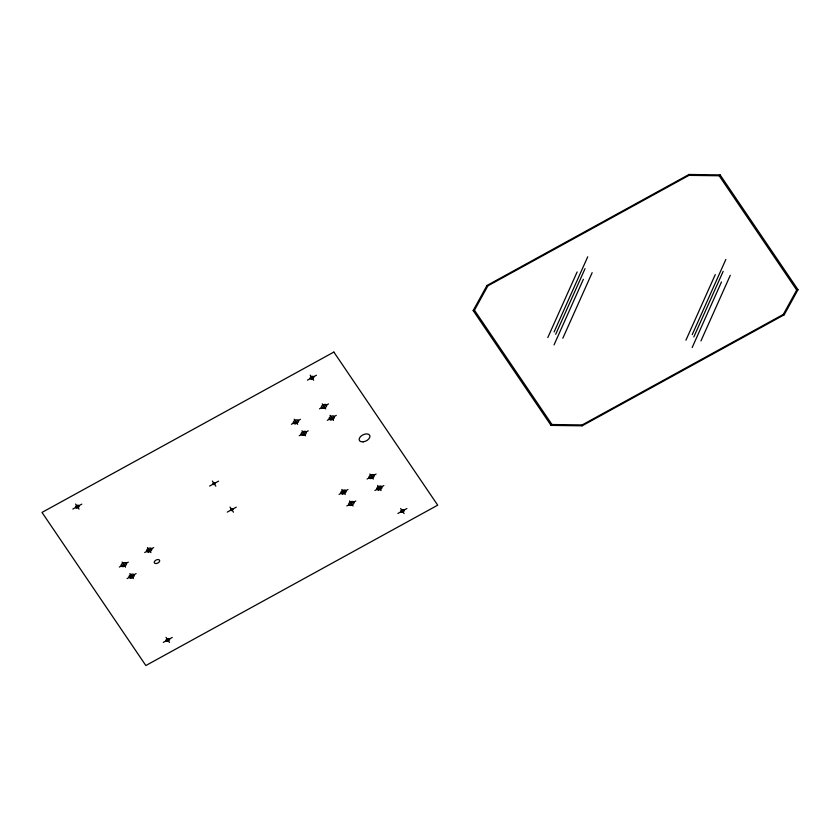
<?xml version="1.0" encoding="UTF-8"?>
<svg xmlns="http://www.w3.org/2000/svg" width="840" height="840" viewBox="0 0 840 840"><rect width="100%" height="100%" fill="white"/><g stroke="black" fill="none" stroke-linecap="round" stroke-linejoin="round"><path stroke-width="1.26" d="M582.151 425.817L582.183 424.925L783.3 314.423L796.698 290.062L798 289.706L720.122 174.888L689.021 174.468L486.969 285.485L473.161 310.569L551.04 425.397L582.151 425.817L784.203 314.8L798 289.706M473.161 310.569L474.464 310.223L487.862 285.863L688.989 175.361L689.021 174.468M547.806 337.554L577.143 271.94M554.096 331.937L587.716 256.809M555.692 334.288L585.039 268.674M554.043 344.883L583.38 279.269M562.811 338.268L592.158 272.654M685.933 340.2L715.271 274.586M692.234 334.593L725.844 259.455M693.819 336.945L723.167 271.331M692.171 347.54L721.508 281.925M700.938 340.925L730.286 275.31M688.989 175.361L719.177 175.77L720.122 174.888M551.04 425.397L551.985 424.515L582.183 424.925M72.839 509.061L81.827 504.126M307.451 380.153L316.439 375.218M291.438 424.263L300.416 419.328M319.494 408.849L328.482 403.914M299.229 435.75L308.207 430.815M327.285 420.336L336.262 415.401M209.601 486.066L218.578 481.131M144.69 552.531L153.667 547.596M119.333 567.074L128.31 562.139M227.262 512.106L236.24 507.171M127.113 578.55L136.101 573.615M339.034 494.435L348.012 489.51M367.091 479.021L376.079 474.086M346.826 505.921L355.803 500.987M374.881 490.507L383.859 485.572M163.275 642.38L172.253 637.445M397.887 513.481L406.865 508.546M783.3 314.423L784.203 314.8M486.969 285.485L487.862 285.863M719.177 175.77L796.698 290.062M474.464 310.223L551.985 424.515M310.212 375.133L313.677 380.237M400.638 508.463L404.103 513.566M322.256 403.83L325.721 408.933M330.046 415.317L333.501 420.42M369.852 474.002L373.317 479.105M377.643 485.489L381.098 490.592M294.2 419.244L297.654 424.347M301.98 430.731L305.445 435.834M341.796 489.426L345.251 494.529M349.587 500.903L353.042 506.006M212.363 481.047L215.817 486.15M230.013 507.087L233.478 512.19M147.441 547.512L150.906 552.615M122.084 562.054L125.549 567.158M129.875 573.531L133.339 578.634M75.6 504.042L79.065 509.145M166.026 637.361L169.491 642.464M333.858 352.065L42 512.421L145.845 665.532L437.703 505.176L333.858 352.065M363.227 441.83A5.775 3.444 -25.8 0 0 369.747 435.382A5.775 3.444 -25.8 0 0 360.644 436.454A5.775 3.444 -25.8 0 0 363.227 441.83M401.877 512.369A1.995 1.186 -25.8 0 0 404.177 510.174A1.995 1.186 -25.8 0 0 401.069 510.479A1.995 1.186 -25.8 0 0 401.877 512.369M311.419 379.05A1.995 1.186 -25.8 0 0 313.761 376.866A1.995 1.186 -25.8 0 0 310.653 377.139A1.995 1.186 -25.8 0 0 311.419 379.05M76.839 507.959A1.995 1.186 -25.8 0 0 79.139 505.754A1.995 1.186 -25.8 0 0 76.02 506.069A1.995 1.186 -25.8 0 0 76.839 507.959M167.265 641.277A1.995 1.186 -25.8 0 0 169.565 639.082A1.995 1.186 -25.8 0 0 166.457 639.387A1.995 1.186 -25.8 0 0 167.265 641.277M213.791 484.491A1.302 0.777 -25.8 0 0 215.261 483.031A1.302 0.777 -25.8 0 0 213.213 483.273A1.302 0.777 -25.8 0 0 213.791 484.491M231.452 510.531A1.302 0.777 -25.8 0 0 232.922 509.072A1.302 0.777 -25.8 0 0 230.864 509.313A1.302 0.777 -25.8 0 0 231.452 510.531M156.166 563.535A2.888 1.722 -25.8 0 0 159.6 560.375A2.888 1.722 -25.8 0 0 155.117 560.731A2.888 1.722 -25.8 0 0 156.166 563.535M148.417 552.048A2.888 1.722 -25.8 0 0 151.809 548.867A2.888 1.722 -25.8 0 0 147.304 549.276A2.888 1.722 -25.8 0 0 148.417 552.048M130.924 578.057A2.888 1.722 -25.8 0 0 134.221 574.844A2.888 1.722 -25.8 0 0 129.686 575.348A2.888 1.722 -25.8 0 0 130.924 578.057M123.06 566.591A2.888 1.722 -25.8 0 0 126.452 563.409A2.888 1.722 -25.8 0 0 121.947 563.808A2.888 1.722 -25.8 0 0 123.06 566.591M378.536 490.025A2.888 1.722 -25.8 0 0 382.022 486.896A2.888 1.722 -25.8 0 0 377.559 487.2A2.888 1.722 -25.8 0 0 378.536 490.025M350.553 505.439A2.888 1.722 -25.8 0 0 353.945 502.257A2.888 1.722 -25.8 0 0 349.44 502.667A2.888 1.722 -25.8 0 0 350.553 505.439M342.689 493.962A2.888 1.722 -25.8 0 0 346.175 490.822A2.888 1.722 -25.8 0 0 341.712 491.127A2.888 1.722 -25.8 0 0 342.689 493.962M370.829 478.538A2.888 1.722 -25.8 0 0 374.209 475.367A2.888 1.722 -25.8 0 0 369.716 475.766A2.888 1.722 -25.8 0 0 370.829 478.538M330.981 419.853A2.888 1.722 -25.8 0 0 334.415 416.693A2.888 1.722 -25.8 0 0 329.931 417.05A2.888 1.722 -25.8 0 0 330.981 419.853M302.915 435.267A2.888 1.722 -25.8 0 0 306.358 432.106A2.888 1.722 -25.8 0 0 301.875 432.464A2.888 1.722 -25.8 0 0 302.915 435.267M295.239 423.769A2.888 1.722 -25.8 0 0 298.536 420.556A2.888 1.722 -25.8 0 0 294 421.06A2.888 1.722 -25.8 0 0 295.239 423.769M323.232 408.366A2.888 1.722 -25.8 0 0 326.613 405.185A2.888 1.722 -25.8 0 0 322.119 405.594A2.888 1.722 -25.8 0 0 323.232 408.366"/></g></svg>
